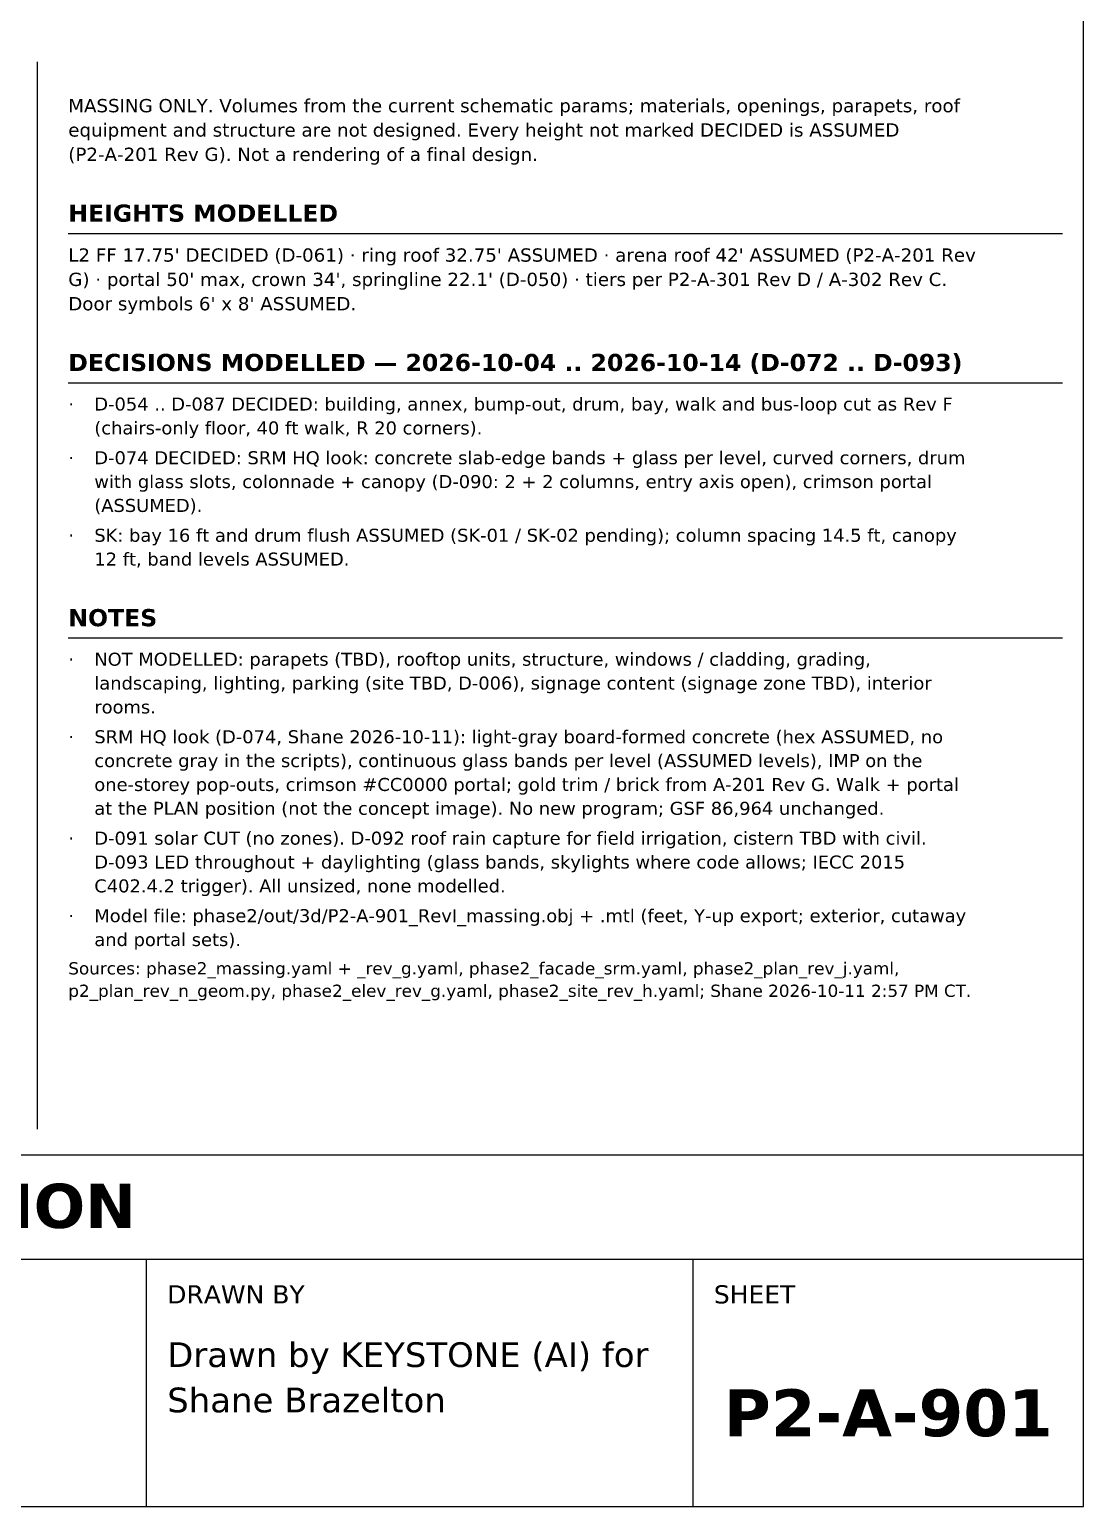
# Model space of a CAD drawing. Header units: inches. Extents: x 0.5 to 16.5, y 0.5 to 10.5.
# Drawn here: x 12.45 to 16.5, y 0.5 to 6.17 of the extents above; entities that cross this region are included whole.
import ezdxf
from ezdxf.enums import TextEntityAlignment as Align

# ---------------------------------------------------------------- set-up
doc = ezdxf.new("R2010")
doc.units = ezdxf.units.IN
doc.header["$MEASUREMENT"] = 0
doc.layers.add('A-ANNO-TEXT', color=7, linetype='Continuous')
doc.layers.add('G-ANNO-TTLB', color=7, linetype='Continuous')
doc.styles.add('KS-BOLD', font='DejaVuSans-Bold.ttf')
doc.styles.add('KS-REG', font='DejaVuSans.ttf')

msp = doc.modelspace()

# ---------------------------------------------------------------- linework, layer by layer
at = {"layer": 'A-ANNO-TEXT'}
for p, q in [((12.48, 6.05), (12.48, 1.95)), ((12.6, 5.3911), (16.42, 5.3911)), ((12.6, 4.8173), (16.42, 4.8173)), ((12.6, 3.8368), (16.42, 3.8368))]:
    msp.add_line(p, q, dxfattribs=at)
at = {"layer": 'G-ANNO-TTLB'}
for p, q in [((0.5, 1.45), (16.5, 1.45)), ((12.9, 0.5), (12.9, 1.45)), ((15, 0.5), (15, 1.45))]:
    msp.add_line(p, q, dxfattribs=at)
for points in [[(0.5, 0.5), (16.5, 0.5), (16.5, 10.5), (0.5, 10.5)], [(0.5, 1.45), (16.5, 1.45), (16.5, 1.85), (0.5, 1.85)]]:
    msp.add_lwpolyline(points, close=True, dxfattribs=at)

# ---------------------------------------------------------------- texts
at = {"layer": 'A-ANNO-TEXT'}
for s, height, style, p in [('MASSING ONLY. Volumes from the current schematic params; materials, openings, parapets, roof', 0.051, 'KS-REG', (12.6, 5.8565)), ('equipment and structure are not designed. Every height not marked DECIDED is ASSUMED', 0.051, 'KS-REG', (12.6, 5.763)), ('(P2-A-201 Rev G). Not a rendering of a final design.', 0.051, 'KS-REG', (12.6, 5.6695)), ('HEIGHTS MODELLED', 0.066, 'KS-BOLD', (12.6, 5.4361)), ("L2 FF 17.75' DECIDED (D-061) · ring roof 32.75' ASSUMED · arena roof 42' ASSUMED (P2-A-201 Rev", 0.051, 'KS-REG', (12.6, 5.2826)), ("G) · portal 50' max, crown 34', springline 22.1' (D-050) · tiers per P2-A-301 Rev D / A-302 Rev C.", 0.051, 'KS-REG', (12.6, 5.1891)), ("Door symbols 6' x 8' ASSUMED.", 0.051, 'KS-REG', (12.6, 5.0956)), ('DECISIONS MODELLED — 2026-10-04 .. 2026-10-14 (D-072 .. D-093)', 0.066, 'KS-BOLD', (12.6, 4.8623)), ('·', 0.05, 'KS-REG', (12.6, 4.7106)), ('D-054 .. D-087 DECIDED: building, annex, bump-out, drum, bay, walk and bus-loop cut as Rev F', 0.05, 'KS-REG', (12.7, 4.7106)), ('(chairs-only floor, 40 ft walk, R 20 corners).', 0.05, 'KS-REG', (12.7, 4.6189)), ('D-074 DECIDED: SRM HQ look: concrete slab-edge bands + glass per level, curved corners, drum', 0.05, 'KS-REG', (12.7, 4.5043)), ('·', 0.05, 'KS-REG', (12.6, 4.5043)), ('with glass slots, colonnade + canopy (D-090: 2 + 2 columns, entry axis open), crimson portal', 0.05, 'KS-REG', (12.7, 4.4127)), ('(ASSUMED).', 0.05, 'KS-REG', (12.7, 4.321)), ('SK: bay 16 ft and drum flush ASSUMED (SK-01 / SK-02 pending); column spacing 14.5 ft, canopy', 0.05, 'KS-REG', (12.7, 4.2064)), ('·', 0.05, 'KS-REG', (12.6, 4.2064)), ('12 ft, band levels ASSUMED.', 0.05, 'KS-REG', (12.7, 4.1148)), ('NOTES', 0.066, 'KS-BOLD', (12.6, 3.8818)), ('·', 0.05, 'KS-REG', (12.6, 3.7302)), ('NOT MODELLED: parapets (TBD), rooftop units, structure, windows / cladding, grading,', 0.05, 'KS-REG', (12.7, 3.7302)), ('landscaping, lighting, parking (site TBD, D-006), signage content (signage zone TBD), interior', 0.05, 'KS-REG', (12.7, 3.6385)), ('rooms.', 0.05, 'KS-REG', (12.7, 3.5468)), ('SRM HQ look (D-074, Shane 2026-10-11): light-gray board-formed concrete (hex ASSUMED, no', 0.05, 'KS-REG', (12.7, 3.4323)), ('·', 0.05, 'KS-REG', (12.6, 3.4323)), ('concrete gray in the scripts), continuous glass bands per level (ASSUMED levels), IMP on the', 0.05, 'KS-REG', (12.7, 3.3406)), ('one-storey pop-outs, crimson #CC0000 portal; gold trim / brick from A-201 Rev G. Walk + portal', 0.05, 'KS-REG', (12.7, 3.2489)), ('at the PLAN position (not the concept image). No new program; GSF 86,964 unchanged.', 0.05, 'KS-REG', (12.7, 3.1573)), ('·', 0.05, 'KS-REG', (12.6, 3.0427)), ('D-091 solar CUT (no zones). D-092 roof rain capture for field irrigation, cistern TBD with civil.', 0.05, 'KS-REG', (12.7, 3.0427)), ('D-093 LED throughout + daylighting (glass bands, skylights where code allows; IECC 2015', 0.05, 'KS-REG', (12.7, 2.951)), ('C402.4.2 trigger). All unsized, none modelled.', 0.05, 'KS-REG', (12.7, 2.8593)), ('Model file: phase2/out/3d/P2-A-901_RevI_massing.obj + .mtl (feet, Y-up export; exterior, cutaway', 0.05, 'KS-REG', (12.7, 2.7448)), ('·', 0.05, 'KS-REG', (12.6, 2.7448)), ('and portal sets).', 0.05, 'KS-REG', (12.7, 2.6531)), ('Sources: phase2_massing.yaml + _rev_g.yaml, phase2_facade_srm.yaml, phase2_plan_rev_j.yaml,', 0.047, 'KS-REG', (12.6, 2.544)), ('p2_plan_rev_n_geom.py, phase2_elev_rev_g.yaml, phase2_site_rev_h.yaml; Shane 2026-10-11 2:57 PM CT.', 0.047, 'KS-REG', (12.6, 2.4578))]:
    msp.add_text(s, height=height, dxfattribs=dict(at, style=style)).set_placement(p)
at = {"layer": 'G-ANNO-TTLB', "style": 'KS-BOLD'}
for s, height, p in [('PRELIMINARY — CONCEPTUAL DESIGN — NOT FOR CONSTRUCTION', 0.17, (8.5, 1.57)), ('P2-A-901', 0.18, (15.75, 0.77))]:
    msp.add_text(s, height=height, dxfattribs=at).set_placement(p, align=Align.CENTER)
at = {"layer": 'G-ANNO-TTLB', "style": 'KS-REG'}
for s, height, p in [('DRAWN BY', 0.07, (12.98, 1.28)), ('SHEET', 0.07, (15.08, 1.28)), ('Drawn by KEYSTONE (AI) for', 0.095, (12.98, 1.0358)), ('Shane Brazelton', 0.095, (12.98, 0.8617))]:
    msp.add_text(s, height=height, dxfattribs=at).set_placement(p)

doc.saveas('drawing.dxf')
